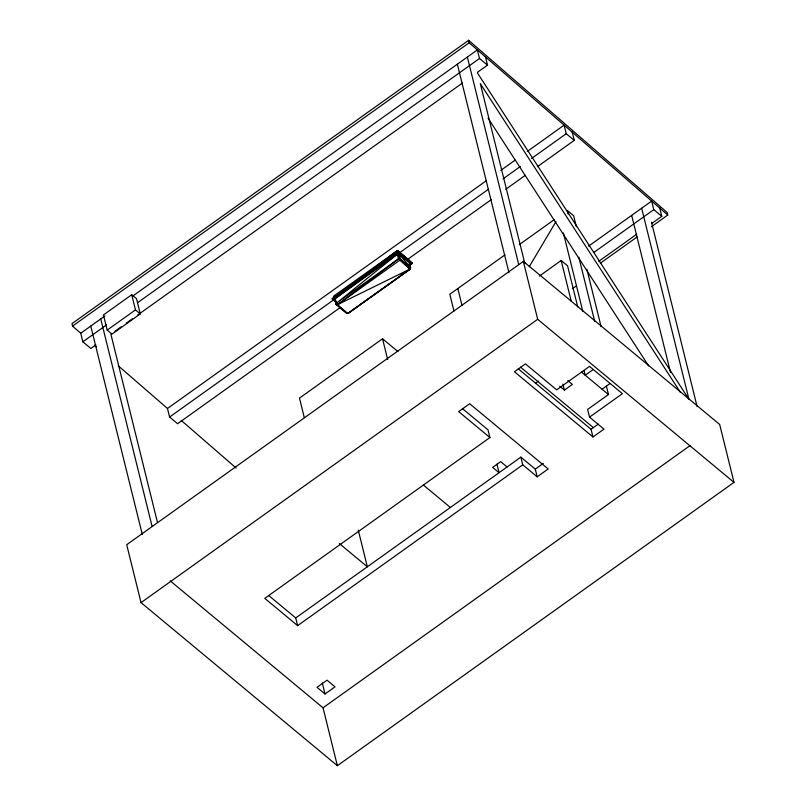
<?xml version="1.0" encoding="UTF-8"?>
<svg xmlns="http://www.w3.org/2000/svg" width="806" height="806" viewBox="0 0 806 806"><rect width="100%" height="100%" fill="white"/><g stroke="black" fill="none" stroke-linecap="round" stroke-linejoin="round"><path stroke-width="1.21" d="M336.263 302.29L332.435 299.298L398.255 251.271L411.886 262.585L412.098 263.441L410.053 264.872L412.098 263.441L398.466 252.127L335.236 298.542L336.203 304.628L346.62 313.282L348.424 313.232L410.456 268.922L409.488 262.827L399.071 254.172L398.255 251.271L332.223 298.442L336.072 302.321M338.52 305.615L336.203 304.628L335.236 298.542L397.267 254.222L398.466 252.127L332.435 299.298L335.437 301.444M410.032 264.872L412.098 263.441L409.488 262.827L409.287 264.207L412.098 263.441L398.255 251.271L371.163 271.148M410.657 267.542L400.239 258.887L398.436 258.938L336.404 303.247L397.267 254.222L399.071 254.172L410.657 267.542L409.871 269.113L347.829 313.423L337.412 304.779L335.034 299.923L332.435 299.298L335.236 298.542M529.26 266.715L556.039 221.489M386.598 258.978L397.529 250.515L409.549 260.499L410.083 262.635M342.953 291.661L344.938 290.17M350.892 285.677L397.529 250.515L401.116 253.971M336.203 304.628L337.412 304.779L398.436 258.938L397.267 254.222L400.239 258.887L409.871 269.113L410.456 268.922L409.488 262.827M351.084 285.878L355.103 282.936M360.121 279.249L366.146 274.836M651.419 226.738L667.771 215.051L667.237 212.572L468.629 40.3L71.996 323.629L72.52 326.108L80.731 333.241L82.857 341.804L90.866 348.464L95.874 344.887M72.52 326.108L469.163 42.778L468.629 40.3M131.721 294.734L103.45 314.934L107.198 330.097L112.004 334.097L140.284 313.897L136.526 298.724L131.721 294.734L135.479 309.897L140.284 313.897M80.731 333.241L104.84 316.012M132.516 296.245L477.374 49.901L667.771 215.051M82.857 341.804L106.513 324.909M137.524 302.754L479.499 58.475L477.374 49.901L469.163 42.778M107.198 330.097L135.479 309.897M114.976 331.236L121.132 326.853M126.25 323.186L132.396 318.793M137.524 315.136L462.372 83.089M485.393 56.561L487.509 65.125L477.505 72.278L477.817 73.537L688.949 399.302L641.657 208.23M340.152 307.59L177.612 423.704L169.592 417.045L167.477 408.481L486.421 180.645M500.738 170.419L515.044 160.193M527.315 151.427L564.119 125.142L566.235 133.715L574.245 140.365L537.451 166.661M333.493 296.255L397.529 250.515M351.305 286.049L353.34 284.599M382.81 263.542L384.845 262.091M169.592 417.045L333.855 299.711M488.698 189.098L399.937 252.51L405.851 258.414M502.984 178.902L520.323 166.51M531.547 158.49L566.235 133.715M348.424 313.232L346.62 313.282L337.412 304.779L399.454 260.459L400.239 258.887L399.071 254.172L412.098 263.441M407.614 259.401L491.61 199.404M505.755 189.299L525.28 175.355M398.003 351.618L382.538 338.782L299.489 398.104L304.315 417.609M504.939 254.887L449.819 294.261L453.98 311.116M519.276 244.641L554.105 219.766M523.346 261.386L126.703 544.725L141.04 602.626L337.371 765.7L734.004 482.371L719.677 424.46L523.346 261.386L537.673 319.297L734.004 482.371M539.285 276.136L561.167 260.499L567.575 265.829L577.741 306.895M588.612 246.122L651.661 201.077L653.787 209.651L661.797 216.31L651.792 223.453M593.81 252.49L653.787 209.651M598.747 261.346L636.659 234.264M600.299 263.25L637.103 236.964M572.371 288.729L576.471 285.808M141.04 602.626L537.673 319.297M535.466 383.263L538.529 381.067M462.432 408.602L488.003 429.84L489.907 437.547L264.781 598.364L297.636 625.658L522.762 464.84L520.857 457.133L295.731 617.94L297.636 625.658M559.646 386.175L564.391 390.124L572.401 384.412L567.817 380.603M593.236 369.521L585.237 375.233L584.048 370.428M602.062 389.217L610.071 383.495M606.364 386.003L608.48 394.537L587.634 409.428L589.539 417.145L603.966 429.124L592.964 436.983L514.43 371.757L525.431 363.889L556.684 389.852L589.539 366.387L622.393 393.681L589.539 417.145M489.907 437.547L458.654 411.594L469.666 403.735L548.191 468.961L537.189 476.82L535.285 469.112L543.325 463.369M592.964 436.983L591.05 429.276L598.193 424.168M325.03 693.996L335.034 686.843L327.024 680.183L317.02 687.337L325.03 693.996L322.309 683.004M337.371 765.7L323.035 707.799L690.037 445.637M347.829 313.423L410.456 268.922L409.871 266.564M400.975 274.866L410.456 268.922M337.412 304.779L409.871 269.113L398.436 258.938M479.499 58.475L487.509 65.125M581.569 372.191L608.48 394.537M399.907 254.192L407.302 260.338M520.575 367.163L593.367 427.623M518.268 368.816L591.05 429.276M332.223 298.442L335.85 301.464M520.857 457.133L535.285 469.112M522.762 464.84L537.189 476.82M507.065 466.976L500.657 461.657L492.657 467.369L499.065 472.699L496.949 464.165M423.331 484.99L450.383 507.468M339.316 543.516L367.345 566.789L358.287 530.217M268.67 595.473L295.731 617.94M170.227 580.874L323.035 707.799M94.524 345.2L96.418 346.842M118.21 365.743L167.477 408.481M181.259 420.43L236.108 468.004M398.255 251.271L405.861 258.575M403.806 256.57L405.599 258.303M680.506 392.512L480.305 83.612L524.857 263.602M488.073 118.17L648.639 365.924M407.947 259.159L409.549 261.769M659.681 207.736L661.797 216.31M651.49 222.214L697.13 406.637M631.652 215.373L670.511 372.382M572.129 131.801L574.245 140.365M576.35 226.688L573.64 215.716L567.233 210.386L568.119 213.993M586.909 269.355L601.095 326.652M578.829 257.255L594.717 321.453M563.384 232.934L582.798 311.358M561.167 260.499L571.333 301.565M562.9 384.109L564.391 390.124M467.369 57.055L518.641 264.227M457.365 64.198L508.939 272.589M457.818 288.548L461.979 305.373M382.538 338.782L387.666 359.496M110.885 334.168L157.432 522.288M100.75 318.944L152.022 526.117M90.746 326.087L142.309 534.479"/></g></svg>
